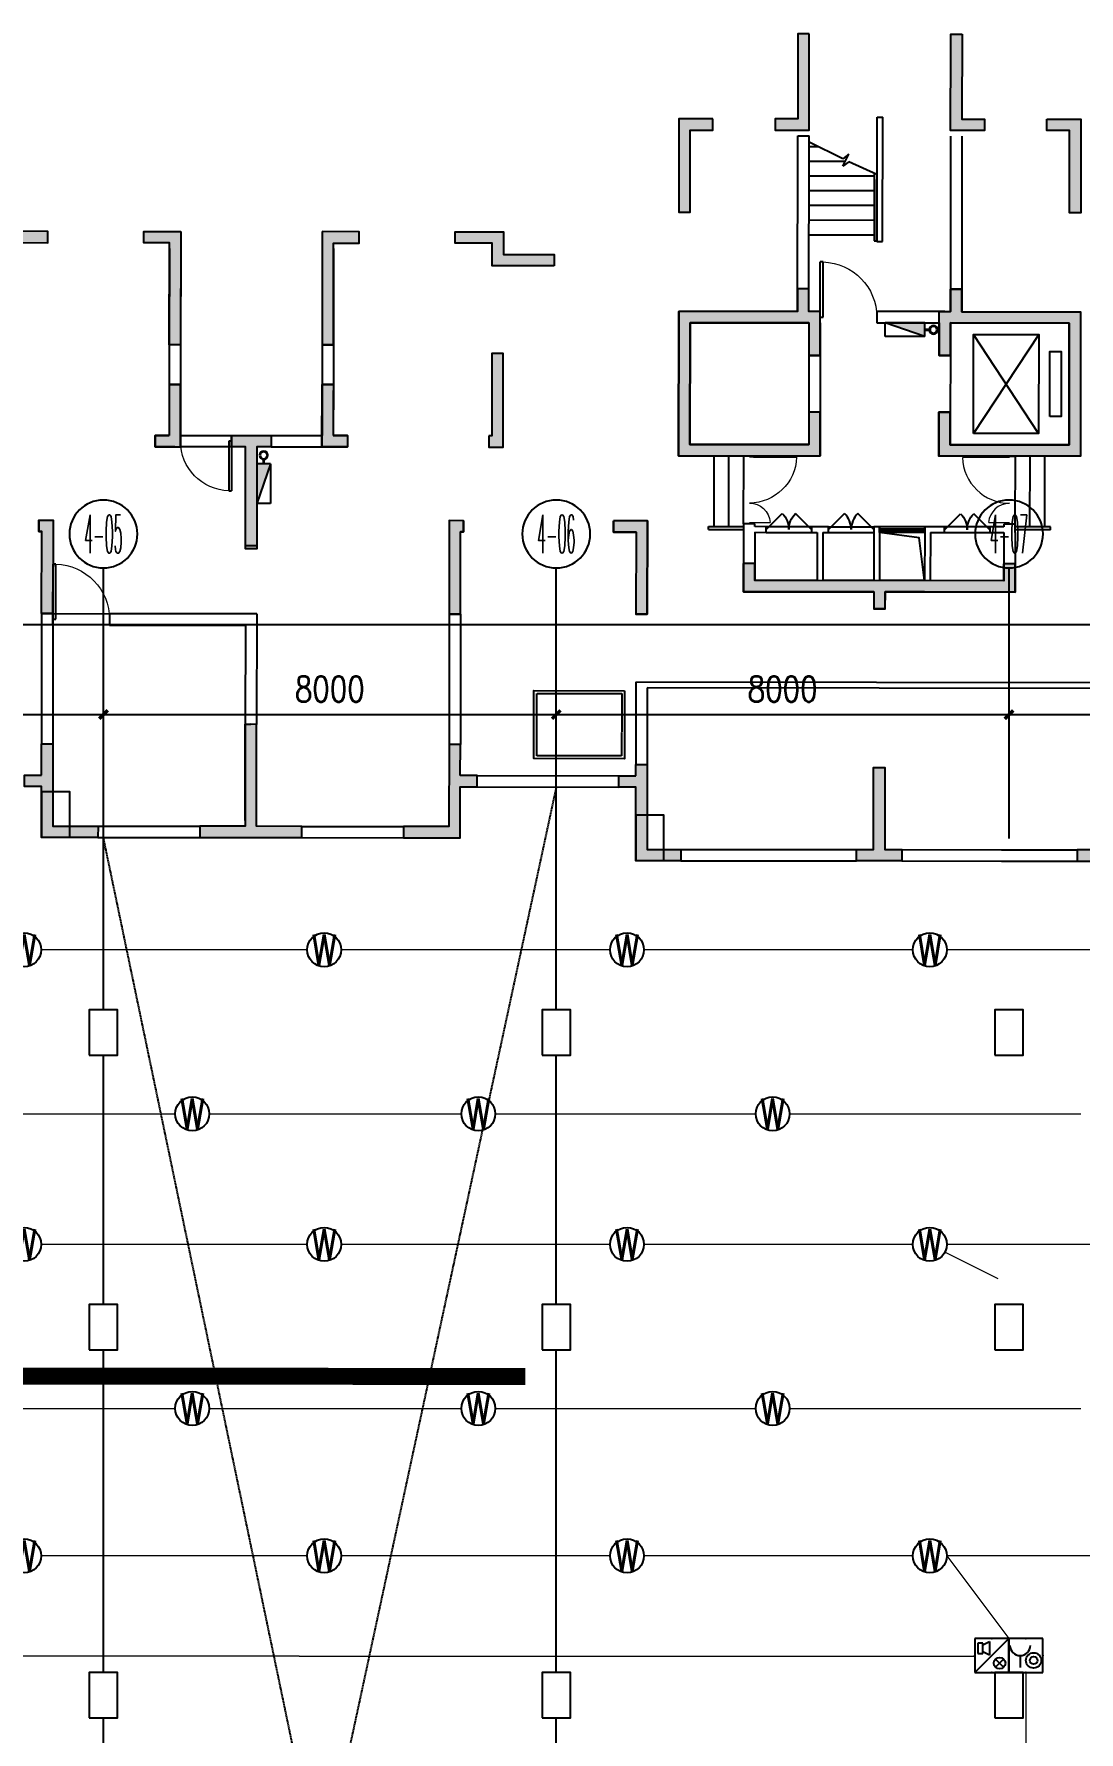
# Model space of a CAD drawing. Extents: x -781653 to 929899, y -292639 to -18670.
# Drawn here: x 445226 to 463691, y -144954 to -114973 of the extents above; entities that cross this region are included whole.
import ezdxf
from ezdxf.enums import TextEntityAlignment as Align

# ---------------------------------------------------------------- set-up
doc = ezdxf.new("R2010")
doc.units = 0
doc.header["$LTSCALE"] = 10
doc.header["$MEASUREMENT"] = 0
for name, pattern in [('ACAD_ISO11W100', [33.5, 12, -3, 12, -3, 0.5, -3]), ('BORDER', [1.75, 0.5, -0.25, 0.5, -0.25, 0, -0.25]), ('CENTER', [2, 1.25, -0.25, 0.25, -0.25]), ('DASH', [0.35, 0.25, -0.1]), ('DASHED', [0.75, 0.5, -0.25])]:
    doc.linetypes.add(name, pattern=pattern)
doc.layers.get('0').update_dxf_attribs({"linetype": 'CONTINUOUS'})
doc.layers.get('Defpoints').update_dxf_attribs({"linetype": 'CONTINUOUS'})
for name, color, linetype in [('A-STAIRS', 9, 'CONTINUOUS'), ('AXIS', 3, 'CONTINUOUS'), ('AXIS_TEXT', 7, 'CONTINUOUS'), ('COLUMN', 1, 'CONTINUOUS'), ('DOTE', 8, 'CENTER'), ('JPS-X', 1, 'BORDER'), ('JPS-XHS', 7, 'CONTINUOUS'), ('LVTRY', 6, 'CONTINUOUS'), ('PUB_DIM', 3, 'CONTINUOUS'), ('RD-equip', 3, 'CONTINUOUS'), ('solid', 252, 'CONTINUOUS'), ('STAIR', 9, 'CONTINUOUS'), ('wall', 8, 'CONTINUOUS'), ('wall-jg', 7, 'CONTINUOUS'), ('WINDOW', 4, 'CONTINUOUS'), ('结构墙', 7, 'CONTINUOUS')]:
    doc.layers.add(name, color=color, linetype=linetype)
doc.layers.add('RD-line', color=2, linetype='CONTINUOUS', lineweight=0)
doc.layers.get('DOTE').off()
doc.styles.add('_TCH_AXIS', font='COMPLEX', dxfattribs={"bigfont": 'GBCBIG'})
doc.styles.add('COMPLEX', font='COMPLEX')
doc.styles.add('DIM_FONT', font='SIMPLEX', dxfattribs={"width": 0.8, "bigfont": 'HZTXT'})
doc.styles.add('FS1', font='txt4', dxfattribs={"width": 0.8, "bigfont": 'fstxt'})
doc.styles.get("Standard").update_dxf_attribs({"font": 'GBENOR', "bigfont": 'GBCBIG'})
doc.dimstyles.new('DIMN300', dxfattribs={"dimscale": 3, "dimtxt": 300, "dimasz": 100, "dimexe": 250, "dimexo": 300, "dimgap": 150, "dimtad": 1, "dimdec": 0, "dimzin": 0, "dimdsep": 46, "dimtxsty": 'DIM_FONT', "dimblk": 'ARCHTICK', "dimcen": 0.09, "dimclrt": 7, "dimazin": 2, "dimtfac": 1, "dimtdec": 0, "dimtix": 1, "dimtmove": 2, "dimatfit": 3, "dimfxl": 0, "dimtolj": 1, "dimtzin": 0, "dimarcsym": 0})

# ---------------------------------------------------------------- blocks, each defined once
blk = doc.blocks.new('FF')
at = {"linetype": 'Continuous'}
for radius in [75, 60]:
    blk.add_circle((0, 0), radius, dxfattribs=at)
blk = doc.blocks.new('DXHS')
at = {"layer": 'JPS-XHS'}
blk.add_hatch(color=256, dxfattribs=at).paths.add_polyline_path([(-350, 240), (-350, 0), (350, 0)])
at = {"layer": 'JPS-XHS', "linetype": 'Continuous'}
for p, q in [((-350, 240), (-350, 0)), ((-350, 240), (350, 240)), ((-350, 0), (350, 0)), ((350, 240), (350, 0))]:
    blk.add_line(p, q, dxfattribs=at)
at = {"layer": 'JPS-XHS'}
blk.add_line((-350, 240), (350, 0), dxfattribs=at)
blk = doc.blocks.new('$DorLib2D$00000001')
for p, q in [((0.45, 0.975), (0.5, 0.975)), ((0.45, 0), (0.45, 0.975)), ((0.5, 0), (0.5, 0.975)), ((0.5, 0), (0.45, 0))]:
    blk.add_line(p, q)
at = {"lineweight": 13}
blk.add_arc((0.475, 0), 0.975, 91.4693, 180, dxfattribs=at)
blk = doc.blocks.new('$DorLib2D$00000116')
at = {"color": 0}
for p, q in [((-0.5, 0), (-0.146, 0.354)), ((0.5, 0), (0.146, 0.354))]:
    blk.add_line(p, q, dxfattribs=at)
for centre, start, end in [((-0.5, 0), 0, 45), ((0.5, 0), 135, 180)]:
    blk.add_arc(centre, 0.5, start, end, dxfattribs=at)
blk = doc.blocks.new('$WINLIB2D$00000001')
for p, q in [((-0.5, 0.5), (0.5, 0.5)), ((-0.5, 0.5), (-0.5, -0.5)), ((0.5, -0.5), (0.5, 0.5)), ((0.5, 0.167), (-0.5, 0.167)), ((0.5, -0.167), (-0.5, -0.167)), ((-0.5, -0.5), (0.5, -0.5))]:
    blk.add_line(p, q)
blk = doc.blocks.new('$DorLib2D$00000025')
at = {"const_width": 0.02}
for points in [[(0.481, -0.001), (0.481, 0.691)], [(-0.481, 0.001), (-0.481, 0.308)]]:
    blk.add_lwpolyline(points, dxfattribs=at)
at = {"lineweight": 13}
for centre, radius, start, end in [((0.505, -0.002), 0.699, 91.9397, 179.7238), ((-0.501, 0.003), 0.307, 359.7899, 85.7508)]:
    blk.add_arc(centre, radius, start, end, dxfattribs=at)
blk = doc.blocks.new('A$C6717307E')
at = {"layer": 'solid'}
for points in [[(32350, 8275), (32150, 8275), (32150, 7700), (30050, 7700), (30050, 9850), (32150, 9850), (32150, 9275), (32350, 9275), (32350, 10050), (32150, 10050), (32150, 10450), (31950, 10450), (31950, 10050), (29850, 10050), (29850, 7500), (32350, 7500)], [(36950, 10050), (34850, 10050), (34850, 10450), (34650, 10450), (34650, 10050), (34450, 10050), (34450, 9275), (34650, 9275), (34650, 9850), (36750, 9850), (36750, 7700), (34650, 7700), (34650, 8275), (34450, 8275), (34450, 7500), (36950, 7500)], [(26750, 9300), (26550, 9300), (26550, 7850), (26500, 7850), (26500, 7650), (26750, 7650)], [(20850, 7850), (20850, 8650), (21050, 8650), (21050, 7650), (20600, 7650), (20600, 7850)], [(23750, 7850), (24000, 7850), (24000, 7650), (23550, 7650), (23550, 8650), (23750, 8650)], [(21950, 7850), (22650, 7850), (22650, 7650), (22400, 7650), (22400, 5900), (22200, 5900), (22200, 7650), (21950, 7650)], [(18800, 6350), (18550, 6350), (18550, 6150), (18600, 6150), (18600, 4700), (18800, 4700)], [(25800, 4700), (26000, 4700), (26000, 6150), (26050, 6150), (26050, 6350), (25800, 6350)], [(29300, 6350), (28700, 6350), (28700, 6150), (29100, 6150), (29100, 4700), (29300, 4700)], [(31200, 5300), (31200, 5600), (31000, 5600), (31000, 5100), (33300, 5100), (33300, 4800), (33500, 4800), (33500, 5100), (35800, 5100), (35800, 5600), (35600, 5600), (35600, 5300)]]:
    blk.add_hatch(color=8, dxfattribs=at).paths.add_polyline_path(points)
at = {"layer": 'JPS-X', "color": 8, "const_width": 50}
for points in [[(34275, 9730), (34200, 9730)], [(22520, 7425), (22520, 7350)]]:
    blk.add_lwpolyline(points, dxfattribs=at)
at = {"layer": 'LVTRY', "color": 8}
blk.add_lwpolyline([(34200, 5300), (34102, 6056), (33400, 6150)], dxfattribs=at)
at = {"layer": 'STAIR', "color": 8}
for p, q in [((32744, 12749), (32150, 13040)), ((32314, 12960), (32150, 12960)), ((32787, 12700), (32150, 12700)), ((32851, 12830), (32744, 12749)), ((32745, 12614), (32851, 12830)), ((32852, 12696), (32745, 12614)), ((33350, 12470), (32852, 12696)), ((33300, 12440), (32150, 12440)), ((33300, 12492), (33300, 11300)), ((33350, 12470), (33350, 11300)), ((33300, 12180), (32150, 12180)), ((33300, 11920), (32150, 11920)), ((33300, 11660), (32150, 11660)), ((33300, 11400), (32150, 11400)), ((33300, 11300), (33350, 11300)), ((36210, 9650), (35060, 7900)), ((36210, 7900), (35060, 9650)), ((34650, 9275), (34650, 8275)), ((21050, 7850), (21950, 7850)), ((21950, 7650), (21050, 7650)), ((30480, 6250), (30480, 7500)), ((30740, 6250), (30740, 7500)), ((31000, 6300), (31000, 7500)), ((35800, 6300), (35800, 7500)), ((36060, 6250), (36060, 7500)), ((36320, 6250), (36320, 7500)), ((30380, 6250), (31000, 6250)), ((30380, 6200), (30380, 6250)), ((30380, 6200), (31000, 6200)), ((32200, 6250), (31400, 6250)), ((31400, 6150), (32200, 6150)), ((32500, 6250), (33300, 6250)), ((32500, 6150), (33300, 6150)), ((35350, 6250), (34550, 6250)), ((34550, 6150), (35350, 6150)), ((36420, 6250), (35800, 6250)), ((36420, 6200), (35800, 6200)), ((36420, 6200), (36420, 6250)), ((18800, 4700), (19800, 4700)), ((19800, 4500), (18800, 4500))]:
    blk.add_line(p, q, dxfattribs=at)
for points in [[(35060, 7900), (35060, 9650), (36210, 9650), (36210, 7900)], [(36410, 8200), (36410, 9350), (36610, 9350), (36610, 8200)], [(28900, 3350), (28900, 2150), (27300, 2150), (27300, 3350)]]:
    blk.add_lwpolyline(points, close=True, dxfattribs=at)
at = {"layer": 'STAIR', "color": 8, "linetype": 'DASH'}
blk.add_lwpolyline([(28850, 3300), (28850, 2200), (27350, 2200), (27350, 3300)], close=True, dxfattribs=at)
at = {"layer": 'wall', "color": 8}
for p, q in [((33350, 11290), (33350, 13480)), ((33350, 13480), (33450, 13480)), ((33450, 11290), (33450, 13480)), ((31950, 10050), (31950, 13150)), ((31950, 13150), (32150, 13150)), ((32150, 10050), (32150, 13150)), ((34650, 13150), (34650, 10050)), ((34850, 13150), (34850, 10050)), ((33350, 11290), (33450, 11290)), ((29850, 10050), (29850, 7500)), ((31950, 10050), (29850, 10050)), ((32250, 10050), (32150, 10050)), ((32350, 10050), (32250, 10050)), ((32350, 9850), (32350, 10050)), ((34550, 10050), (33350, 10050)), ((33350, 10050), (33350, 9850)), ((34550, 10050), (34650, 10050)), ((34850, 10050), (36950, 10050)), ((30050, 9850), (30050, 7700)), ((32050, 9850), (30050, 9850)), ((32150, 9850), (32050, 9850)), ((32150, 9850), (32150, 7700)), ((32350, 9850), (32350, 7500)), ((33350, 9850), (34450, 9850)), ((34450, 9850), (34450, 9275)), ((34650, 9850), (34750, 9850)), ((34650, 9275), (34650, 9850)), ((34750, 9850), (36750, 9850)), ((36750, 9850), (36750, 7700)), ((20850, 9450), (20850, 7850)), ((21050, 9450), (20850, 9450)), ((21050, 9450), (21050, 7850)), ((23550, 9450), (23550, 7850)), ((23750, 9450), (23550, 9450)), ((23750, 9450), (23750, 7850)), ((34450, 9275), (34650, 9275)), ((34650, 8275), (34450, 8275)), ((34450, 8275), (34450, 7500)), ((34650, 7700), (34650, 8275)), ((20850, 7850), (20600, 7850)), ((20600, 7650), (20600, 7850)), ((21050, 7650), (21050, 7850)), ((21050, 7850), (21050, 7850)), ((21950, 7850), (21950, 7650)), ((22650, 7850), (23550, 7850)), ((22650, 7850), (22650, 7650)), ((23750, 7850), (24000, 7850)), ((24000, 7850), (24000, 7650)), ((20950, 7650), (20600, 7650)), ((20950, 7650), (21050, 7650)), ((22650, 7650), (23650, 7650)), ((23650, 7650), (24000, 7650)), ((29850, 7500), (31000, 7500)), ((30050, 7700), (31100, 7700)), ((31000, 7500), (31200, 7500)), ((31100, 7700), (32150, 7700)), ((31200, 7500), (32350, 7500)), ((35600, 7500), (34450, 7500)), ((35700, 7700), (34650, 7700)), ((35600, 7500), (35800, 7500)), ((36750, 7700), (35700, 7700)), ((36950, 7500), (35800, 7500)), ((31200, 6300), (31000, 6300)), ((31000, 6300), (31000, 6150)), ((31200, 6250), (31200, 6300)), ((35800, 6300), (35600, 6300)), ((35600, 6300), (35600, 6250)), ((35800, 6150), (35800, 6300)), ((31000, 6150), (31000, 5100)), ((31400, 6250), (31200, 6250)), ((31200, 6150), (31400, 6150)), ((31200, 6150), (31200, 5300)), ((31400, 6150), (31400, 6250)), ((32300, 6250), (32200, 6250)), ((32200, 6250), (32200, 6150)), ((32200, 6150), (32300, 6150)), ((32500, 6250), (32300, 6250)), ((32300, 6150), (32300, 5300)), ((32400, 6150), (32400, 5300)), ((32400, 6150), (32500, 6150)), ((32500, 6150), (32500, 6250)), ((33400, 6250), (33300, 6250)), ((33300, 6250), (33300, 6150)), ((33300, 6150), (33300, 5300)), ((33400, 6150), (33400, 6250)), ((33400, 6150), (33400, 5300)), ((34550, 6250), (34200, 6250)), ((34200, 6250), (34200, 6150)), ((34200, 6150), (34200, 5300)), ((34300, 6150), (34550, 6150)), ((34300, 6150), (34300, 5300)), ((34550, 6150), (34550, 6250)), ((35600, 6250), (35350, 6250)), ((35350, 6250), (35350, 6150)), ((35350, 6150), (35600, 6150)), ((35600, 6150), (35600, 5300)), ((35800, 6150), (35800, 5100)), ((32300, 5100), (31000, 5100)), ((32300, 5300), (31200, 5300)), ((33300, 5100), (32300, 5100)), ((33300, 5300), (32400, 5300)), ((33300, 5100), (33300, 4800)), ((33300, 5100), (33300, 5100)), ((34200, 5300), (33400, 5300)), ((33400, 5300), (33400, 5300)), ((34200, 5100), (33500, 5100)), ((33500, 5100), (33500, 4800)), ((35800, 5100), (34200, 5100)), ((35600, 5300), (34300, 5300)), ((33500, 4800), (33300, 4800)), ((18600, 4700), (18600, 2400)), ((18800, 4700), (18600, 4700)), ((18800, 4700), (18800, 2400)), ((18800, 4500), (18800, 4700)), ((22400, 4700), (19800, 4700)), ((19800, 4700), (19800, 4500)), ((19800, 4500), (22200, 4500)), ((22200, 4500), (22200, 2750)), ((22400, 4700), (22400, 2750)), ((25800, 4700), (25800, 2400)), ((26000, 4700), (25800, 4700)), ((26000, 4700), (26000, 2400)), ((37700, 3500), (29100, 3500)), ((29100, 3500), (29100, 2050)), ((37500, 3400), (29300, 3400)), ((29300, 3400), (29300, 2050)), ((22400, 2750), (22200, 2750))]:
    blk.add_line(p, q, dxfattribs=at)
at = {"layer": 'wall-jg', "color": 8}
for p, q in [((20850, 11150), (20850, 9450)), ((21050, 11150), (21050, 9450)), ((23550, 11150), (23550, 9450)), ((23750, 11150), (23750, 9450)), ((31950, 10450), (31950, 10050)), ((32150, 10450), (31950, 10450)), ((32150, 10050), (32150, 10450)), ((34650, 10450), (34650, 10050)), ((34850, 10450), (34650, 10450)), ((34850, 10050), (34850, 10450)), ((31950, 10050), (29850, 10050)), ((29850, 7500), (29850, 10050)), ((32350, 10050), (32150, 10050)), ((32350, 9275), (32350, 10050)), ((34450, 10050), (34650, 10050)), ((34450, 9275), (34450, 10050)), ((34850, 10050), (36950, 10050)), ((30050, 7700), (30050, 9850)), ((30050, 9850), (32150, 9850)), ((32150, 9850), (32150, 9275)), ((36750, 9850), (34650, 9850)), ((34650, 9850), (34650, 9275)), ((36750, 7700), (36750, 9850)), ((21050, 9450), (20850, 9450)), ((23550, 9450), (23750, 9450)), ((26550, 9300), (26550, 7850)), ((26750, 9300), (26550, 9300)), ((26750, 7650), (26750, 9300)), ((32350, 9275), (32150, 9275)), ((34450, 9275), (34650, 9275)), ((20850, 8750), (20850, 7850)), ((20850, 8750), (21050, 8750)), ((21050, 8750), (21050, 7650)), ((23750, 8750), (23550, 8750)), ((23550, 8750), (23550, 7650)), ((23750, 8750), (23750, 7850)), ((32350, 8275), (32150, 8275)), ((32150, 8275), (32150, 7700)), ((32350, 7500), (32350, 8275)), ((34450, 8275), (34650, 8275)), ((34450, 7500), (34450, 8275)), ((34650, 8275), (34650, 7700)), ((20600, 7850), (20850, 7850)), ((20600, 7850), (20600, 7650)), ((24000, 7850), (23750, 7850)), ((24000, 7850), (24000, 7650)), ((26550, 7850), (26500, 7850)), ((26500, 7850), (26500, 7650)), ((20600, 7650), (21050, 7650)), ((24000, 7650), (23550, 7650)), ((26500, 7650), (26750, 7650)), ((29850, 7500), (32350, 7500)), ((30050, 7700), (32150, 7700)), ((36950, 7500), (34450, 7500)), ((36750, 7700), (34650, 7700)), ((18550, 6350), (18800, 6350)), ((18550, 6350), (18550, 6150)), ((18800, 6350), (18800, 4700)), ((25800, 6350), (25800, 4700)), ((26050, 6350), (25800, 6350)), ((26050, 6350), (26050, 6150)), ((28700, 6150), (28700, 6350)), ((29300, 6350), (28700, 6350)), ((29300, 6350), (29300, 4700)), ((18550, 6150), (18600, 6150)), ((18600, 4700), (18600, 6150)), ((26050, 6150), (26000, 6150)), ((26000, 4700), (26000, 6150)), ((29100, 6150), (28700, 6150)), ((29100, 6150), (29100, 4700)), ((31200, 5600), (31000, 5600)), ((31000, 5100), (31000, 5600)), ((31200, 5300), (31200, 5600)), ((35600, 5300), (35600, 5600)), ((35800, 5600), (35600, 5600)), ((35800, 5100), (35800, 5600)), ((33300, 5100), (31000, 5100)), ((35600, 5300), (31200, 5300)), ((33300, 5100), (33300, 4800)), ((33500, 5100), (33500, 4800)), ((33500, 5100), (35800, 5100)), ((33500, 4800), (33300, 4800)), ((18600, 4700), (18800, 4700)), ((26000, 4700), (25800, 4700)), ((29300, 4700), (29100, 4700)), ((22200, 2750), (22300, 2750)), ((22200, 1050), (22200, 2750)), ((22400, 2750), (22300, 2750)), ((22400, 1050), (22400, 2750))]:
    blk.add_line(p, q, dxfattribs=at)
blk.add_lwpolyline([(21950, 7850), (22650, 7850), (22650, 7650), (22400, 7650), (22400, 5900), (22200, 5900), (22200, 7650), (21950, 7650), (21950, 7850)], dxfattribs=at)
at = {"layer": 'WINDOW', "color": 8, "linetype": 'DASH'}
for p, q in [((34650, 9275), (34450, 9275)), ((34450, 8275), (34650, 8275))]:
    blk.add_line(p, q, dxfattribs=at)
at = {"layer": 'JPS-X', "color": 8, "xscale": -1}
blk.add_blockref('FF', (34350, 9730), dxfattribs=at)
at = {"layer": 'JPS-X', "color": 8, "xscale": -1, "rotation": 90}
blk.add_blockref('FF', (22520, 7500), dxfattribs=at)
at = {"layer": 'JPS-XHS', "color": 8}
for p, rotation in [((33850, 9850), 179.9999999999999), ((22400, 7000), 270)]:
    blk.add_blockref('DXHS', p, dxfattribs=dict(at, rotation=rotation))
at = {"layer": 'WINDOW', "color": 8}
for name, p, xscale, yscale, zscale in [('$DorLib2D$00000001', (32850, 9950), -1000.000000000001, 1000.000000000001, -1000), ('$DorLib2D$00000116', (31800, 6200), -799.9999999999999, 799.9999999999999, 800), ('$DorLib2D$00000116', (32900, 6200), 799.9999999999999, 799.9999999999999, -800), ('$DorLib2D$00000001', (19300, 4600), -1000.000000000001, 1000.000000000001, -1000)]:
    blk.add_blockref(name, p, dxfattribs=dict(at, xscale=xscale, yscale=yscale, zscale=zscale))
for name, p, xscale, yscale, zscale, rotation in [('$DorLib2D$00000001', (21500, 7750), -899.9999999999797, 900, -900, 179.9885408439812), ('$DorLib2D$00000025', (31100, 6900), -1199.999999999999, 1199.999999999999, -1200, 270), ('$DorLib2D$00000025', (35700, 6900), 1199.999999999999, 1199.999999999999, -1200, 90), ('$DorLib2D$00000116', (34950, 6200), -799.9999999999999, 799.9999999999999, 800, 2.086443871040067e-12), ('$WINLIB2D$00000001', (33800, 6200), 799.9999999999999, 99.99999999999999, 800, 179.9999999999999)]:
    blk.add_blockref(name, p, dxfattribs=dict(at, xscale=xscale, yscale=yscale, zscale=zscale, rotation=rotation))
blk = doc.blocks.new('A$C63A85C0E')
at = {"layer": 'solid'}
for points in [[(31950, 13100), (31950, 14600), (32150, 14600), (32150, 14400), (32150, 12900), (31550, 12900), (31550, 13100)], [(35250, 13100), (35250, 12900), (34650, 12900), (34650, 14400), (34650, 14600), (34850, 14600), (34850, 13100)], [(30050, 12900), (30050, 11450), (29850, 11450), (29850, 13100), (30450, 13100), (30450, 12900)], [(36950, 13100), (36950, 11450), (36750, 11450), (36750, 12900), (36350, 12900), (36350, 13100)], [(18050, 10900), (18700, 10900), (18700, 11100), (17850, 11100), (17850, 10700), (16950, 10700), (16950, 10500), (18050, 10500)], [(21050, 11100), (21050, 9100), (20850, 9100), (20850, 10900), (20400, 10900), (20400, 11100)], [(23550, 11100), (23550, 9100), (23750, 9100), (23750, 10900), (24200, 10900), (24200, 11100)], [(26550, 10900), (25900, 10900), (25900, 11100), (26750, 11100), (26750, 10700), (27650, 10700), (27650, 10500), (26550, 10500)], [(32150, 8925), (32350, 8925), (32350, 9700), (32150, 9700), (32150, 10100), (31950, 10100), (31950, 9700), (29850, 9700), (29850, 7150), (32350, 7150), (32350, 7925), (32150, 7925), (32150, 7350), (30050, 7350), (30050, 9500), (32150, 9500)], [(34650, 8925), (34450, 8925), (34450, 9700), (34650, 9700), (34650, 10100), (34850, 10100), (34850, 9700), (36950, 9700), (36950, 7150), (34450, 7150), (34450, 7925), (34650, 7925), (34650, 7350), (36750, 7350), (36750, 9500), (34650, 9500)], [(26750, 7300), (26500, 7300), (26500, 7500), (26550, 7500), (26550, 8950), (26750, 8950)], [(20850, 7500), (20600, 7500), (20600, 7300), (21050, 7300), (21050, 8400), (20850, 8400)], [(23750, 7500), (24000, 7500), (24000, 7300), (23550, 7300), (23550, 8400), (23750, 8400)], [(18800, 6000), (18550, 6000), (18550, 5800), (18600, 5800), (18600, 4350), (18800, 4350)], [(25800, 6000), (26050, 6000), (26050, 5800), (26000, 5800), (26000, 4350), (25800, 4350)], [(29300, 4350), (29100, 4350), (29100, 5800), (28700, 5800), (28700, 6000), (29300, 6000)], [(35600, 4950), (35600, 5250), (35800, 5250), (35800, 4750), (33500, 4750), (33500, 4450), (33300, 4450), (33300, 4750), (31000, 4750), (31000, 5250), (31200, 5250), (31200, 4950)], [(22400, 600), (23200, 600), (23200, 400), (21400, 400), (21400, 600), (22200, 600), (22200, 2400), (22400, 2400)], [(18600, 1300), (18600, 400), (19600, 400), (19600, 600), (18800, 600), (18800, 2050), (18600, 2050), (18600, 1500), (18300, 1500), (18300, 1300)], [(26000, 1300), (26000, 400), (25000, 400), (25000, 600), (25800, 600), (25800, 2050), (26000, 2050), (26000, 1500), (26300, 1500), (26300, 1300)], [(29300, 200), (29900, 200), (29900, 0), (29100, 0), (29100, 1300), (28800, 1300), (28800, 1500), (29100, 1500), (29100, 1700), (29300, 1700)], [(33000, 0), (33000, 200), (33300, 200), (33300, 1650), (33500, 1650), (33500, 200), (33800, 200), (33800, 0)], [(37500, 1700), (37700, 1700), (37700, 1500), (38000, 1500), (38000, 1300), (37700, 1300), (37700, 0), (36900, 0), (36900, 200), (37500, 200)]]:
    blk.add_hatch(color=256, dxfattribs=at).paths.add_polyline_path(points)
h = blk.add_hatch(color=256, dxfattribs=at)
h.paths.add_polyline_path([(22300, 7500), (21950, 7500), (21950, 7400), (22300, 7400)])
h.paths.add_polyline_path([(22650, 7500), (22300, 7500), (22300, 7400), (22650, 7400)])
h.paths.add_polyline_path([(22650, 7400), (22300, 7400), (22300, 5900), (22400, 5900), (22400, 7300), (22650, 7300)])
h.paths.add_polyline_path([(22300, 7400), (21950, 7400), (21950, 7300), (22200, 7300), (22200, 5900), (22300, 5900)])
h.paths.add_polyline_path([(22400, 5900), (22300, 5900), (22300, 5500), (22400, 5500)])
h.paths.add_polyline_path([(22300, 5900), (22200, 5900), (22200, 5500), (22300, 5500)])
at = {"layer": 'wall-jg'}
for points in [[(32150, 14600), (31950, 14600), (31950, 13100), (31550, 13100), (31550, 12900), (32150, 12900), (32150, 14400), (32150, 14400)], [(34850, 14600), (34850, 13100), (35250, 13100), (35250, 12900), (34650, 12900), (34650, 14400), (34650, 14400), (34650, 14600)], [(16950, 10500), (18050, 10500), (18050, 10900), (18700, 10900), (18700, 11100), (17850, 11100), (17850, 10700), (16950, 10700)], [(21050, 11100), (21050, 9100), (20850, 9100), (20850, 10900), (20400, 10900), (20400, 11100)], [(23550, 11100), (23550, 9100), (23750, 9100), (23750, 10900), (24200, 10900), (24200, 11100)], [(27650, 10500), (26550, 10500), (26550, 10900), (25900, 10900), (25900, 11100), (26750, 11100), (26750, 10700), (27650, 10700)], [(20850, 7500), (20600, 7500), (20600, 7300), (21050, 7300), (21050, 8400), (20850, 8400)], [(23750, 7500), (24000, 7500), (24000, 7300), (23550, 7300), (23550, 8400), (23750, 8400)], [(28700, 6000), (28700, 5800), (29100, 5800), (29100, 4350), (29300, 4350), (29300, 6000)], [(21400, 600), (21400, 400), (23200, 400), (23200, 600), (22400, 600), (22400, 2400), (22200, 2400), (22200, 600)]]:
    blk.add_lwpolyline(points, close=True, dxfattribs=at)
for points in [[(30450, 13100), (29850, 13100), (29850, 11450), (30050, 11450), (30050, 12900), (30450, 12900), (30450, 13100)], [(36350, 13100), (36950, 13100), (36950, 11450), (36750, 11450), (36750, 12900), (36350, 12900), (36350, 13100)], [(32150, 8925), (32350, 8925), (32350, 9700), (32150, 9700), (32150, 10100), (31950, 10100), (31950, 9700), (29850, 9700), (29850, 7150), (32350, 7150), (32350, 7925), (32150, 7925), (32150, 7350), (30050, 7350), (30050, 9500), (32150, 9500), (32150, 8925)], [(34650, 8925), (34450, 8925), (34450, 9700), (34650, 9700), (34650, 10100), (34850, 10100), (34850, 9700), (36950, 9700), (36950, 7150), (34450, 7150), (34450, 7925), (34650, 7925), (34650, 7350), (36750, 7350), (36750, 9500), (34650, 9500), (34650, 8925)], [(26500, 7500), (26500, 7300), (26750, 7300), (26750, 8950), (26550, 8950), (26550, 7500), (26500, 7500)], [(21950, 7500), (22650, 7500), (22650, 7300), (22400, 7300), (22400, 5500), (22200, 5500), (22200, 7300), (21950, 7300), (21950, 7500)], [(18800, 4350), (18600, 4350), (18600, 5800), (18550, 5800), (18550, 6000), (18800, 6000), (18800, 4350)], [(25800, 4350), (26000, 4350), (26000, 5800), (26050, 5800), (26050, 6000), (25800, 6000), (25800, 4350)], [(31200, 5250), (31000, 5250), (31000, 4750), (33300, 4750), (33300, 4450), (33500, 4450), (33500, 4750), (35800, 4750), (35800, 5250), (35600, 5250), (35600, 4950), (31200, 4950), (31200, 5250)], [(18600, 1500), (18600, 2050), (18800, 2050), (18800, 600), (19600, 600), (19600, 400), (18600, 400), (18600, 1300), (18300, 1300), (18300, 1500), (18600, 1500)], [(26000, 1500), (26000, 2050), (25800, 2050), (25800, 600), (25000, 600), (25000, 400), (26000, 400), (26000, 1300), (26300, 1300), (26300, 1500), (26000, 1500)], [(29100, 1500), (29100, 1700), (29300, 1700), (29300, 200), (29900, 200), (29900, 0), (29100, 0), (29100, 1300), (28800, 1300), (28800, 1500), (29100, 1500)], [(33000, 200), (33300, 200), (33300, 1650), (33500, 1650), (33500, 200), (33800, 200), (33800, 0), (33000, 0), (33000, 200)], [(37700, 1500), (37700, 1700), (37500, 1700), (37500, 200), (36900, 200), (36900, 0), (37700, 0), (37700, 1300), (38000, 1300), (38000, 1500), (37700, 1500)]]:
    blk.add_lwpolyline(points, dxfattribs=at)
blk = doc.blocks.new('A$C0FE76EBE')
at = {"layer": 'COLUMN'}
for points in [[(18167, 56995), (18667, 56995), (18667, 57795), (18167, 57795)], [(28667, 56584), (29167, 56584), (29167, 57384), (28667, 57384)], [(19013, 53147), (19513, 53147), (19513, 53947), (19013, 53947)], [(27013, 53147), (27513, 53147), (27513, 53947), (27013, 53947)], [(35013, 53147), (35513, 53147), (35513, 53947), (35013, 53947)], [(19013, 47947), (19513, 47947), (19513, 48747), (19013, 48747)], [(27013, 47947), (27513, 47947), (27513, 48747), (27013, 48747)], [(35013, 47947), (35513, 47947), (35513, 48747), (35013, 48747)], [(19013, 41447), (19513, 41447), (19513, 42247), (19013, 42247)], [(27013, 41447), (27513, 41447), (27513, 42247), (27013, 42247)], [(35013, 41447), (35513, 41447), (35513, 42247), (35013, 42247)]]:
    blk.add_lwpolyline(points, close=True, dxfattribs=at)
blk = doc.blocks.new('_ArchTick')
at = {"color": 0, "linetype": 'ByBlock', "const_width": 0.4}
blk.add_lwpolyline([(-0.5, -0.5), (0.5, 0.5)], dxfattribs=at)
blk = doc.blocks.new('*D88')
at = {"layer": 'Defpoints', "color": 0}
for p in [(295364, 114956), (287364, 112319), (295364, 112319)]:
    blk.add_point(p, dxfattribs=at)
at = {"layer": 'PUB_DIM', "color": 0, "lineweight": -2}
for p, q in [((287364, 112769), (287364, 115331)), ((295364, 112769), (295364, 115331)), ((287364, 114956), (295364, 114956))]:
    blk.add_line(p, q, dxfattribs=at)
at = {"layer": 'PUB_DIM', "color": 0, "lineweight": -2, "xscale": 150, "yscale": 150, "zscale": 150, "rotation": 180}
blk.add_blockref('_ArchTick', (287364, 114956), dxfattribs=at)
at = {"layer": 'PUB_DIM', "color": 0, "lineweight": -2, "xscale": 150, "yscale": 150, "zscale": 150}
blk.add_blockref('_ArchTick', (295364, 114956), dxfattribs=at)
at = {"layer": 'PUB_DIM', "color": 7, "insert": (291364, 115406), "char_height": 450, "attachment_point": 5, "style": 'DIM_FONT'}
blk.add_mtext('\\A1;8000', dxfattribs=at)
blk = doc.blocks.new('*D89')
at = {"layer": 'Defpoints', "color": 0}
for p in [(287364, 114956), (279364, 112319), (287364, 112319)]:
    blk.add_point(p, dxfattribs=at)
at = {"layer": 'PUB_DIM', "color": 0, "lineweight": -2}
for p, q in [((279364, 112769), (279364, 115331)), ((287364, 112769), (287364, 115331)), ((279364, 114956), (287364, 114956))]:
    blk.add_line(p, q, dxfattribs=at)
at = {"layer": 'PUB_DIM', "color": 0, "lineweight": -2, "xscale": 150, "yscale": 150, "zscale": 150, "rotation": 180}
blk.add_blockref('_ArchTick', (279364, 114956), dxfattribs=at)
at = {"layer": 'PUB_DIM', "color": 0, "lineweight": -2, "xscale": 150, "yscale": 150, "zscale": 150}
blk.add_blockref('_ArchTick', (287364, 114956), dxfattribs=at)
at = {"layer": 'PUB_DIM', "color": 7, "insert": (283364, 115406), "char_height": 450, "attachment_point": 5, "style": 'DIM_FONT'}
blk.add_mtext('\\A1;8000', dxfattribs=at)
blk = doc.blocks.new('*D90')
at = {"layer": 'Defpoints', "color": 0}
for p in [(279364, 114956), (271364, 112319), (279364, 112319)]:
    blk.add_point(p, dxfattribs=at)
at = {"layer": 'PUB_DIM', "color": 0, "lineweight": -2}
for p, q in [((271364, 112769), (271364, 115331)), ((279364, 112769), (279364, 115331)), ((271364, 114956), (279364, 114956))]:
    blk.add_line(p, q, dxfattribs=at)
at = {"layer": 'PUB_DIM', "color": 0, "lineweight": -2, "xscale": 150, "yscale": 150, "zscale": 150, "rotation": 180}
blk.add_blockref('_ArchTick', (271364, 114956), dxfattribs=at)
at = {"layer": 'PUB_DIM', "color": 0, "lineweight": -2, "xscale": 150, "yscale": 150, "zscale": 150}
blk.add_blockref('_ArchTick', (279364, 114956), dxfattribs=at)
at = {"layer": 'PUB_DIM', "color": 7, "insert": (275364, 115406), "char_height": 450, "attachment_point": 5, "style": 'DIM_FONT'}
blk.add_mtext('\\A1;8000', dxfattribs=at)
blk = doc.blocks.new('*D91')
at = {"layer": 'Defpoints', "color": 0}
for p in [(271364, 114956), (263364, 112319), (271364, 112319)]:
    blk.add_point(p, dxfattribs=at)
at = {"layer": 'PUB_DIM', "color": 0, "lineweight": -2}
for p, q in [((263364, 112769), (263364, 115331)), ((271364, 112769), (271364, 115331)), ((263364, 114956), (271364, 114956))]:
    blk.add_line(p, q, dxfattribs=at)
at = {"layer": 'PUB_DIM', "color": 0, "lineweight": -2, "xscale": 150, "yscale": 150, "zscale": 150, "rotation": 180}
blk.add_blockref('_ArchTick', (263364, 114956), dxfattribs=at)
at = {"layer": 'PUB_DIM', "color": 0, "lineweight": -2, "xscale": 150, "yscale": 150, "zscale": 150}
blk.add_blockref('_ArchTick', (271364, 114956), dxfattribs=at)
at = {"layer": 'PUB_DIM', "color": 7, "insert": (267364, 115406), "char_height": 450, "attachment_point": 5, "style": 'DIM_FONT'}
blk.add_mtext('\\A1;8000', dxfattribs=at)
blk = doc.blocks.new('*D117')
at = {"layer": 'Defpoints', "color": 0}
for p in [(295364, 116544), (25264, 112319), (295364, 112296)]:
    blk.add_point(p, dxfattribs=at)
at = {"layer": 'PUB_DIM', "color": 0, "lineweight": -2}
for p, q in [((25264, 112769), (25264, 116919)), ((295364, 112746), (295364, 116919)), ((25264, 116544), (295364, 116544))]:
    blk.add_line(p, q, dxfattribs=at)
at = {"layer": 'PUB_DIM', "color": 0, "lineweight": -2, "xscale": 150, "yscale": 150, "zscale": 150, "rotation": 180}
blk.add_blockref('_ArchTick', (25264, 116544), dxfattribs=at)
at = {"layer": 'PUB_DIM', "color": 0, "lineweight": -2, "xscale": 150, "yscale": 150, "zscale": 150}
blk.add_blockref('_ArchTick', (295364, 116544), dxfattribs=at)
at = {"layer": 'PUB_DIM', "color": 7, "insert": (160314, 116994), "char_height": 450, "attachment_point": 5, "style": 'DIM_FONT'}
blk.add_mtext('\\A1;270100', dxfattribs=at)
blk = doc.blocks.new('_AXISO')
blk.add_circle((0, 0), 0.5)
at = {"layer": 'AXIS_TEXT', "style": 'COMPLEX', "width": 1.041667}
blk.add_attdef('A', text='', height=0.56, dxfattribs=at).set_placement((-0.25, -0.28), (0.25, -0.28), align=Align.FIT)
blk = doc.blocks.new('yy')
at = {"layer": 'RD-equip'}
blk.add_circle((0, 0), 200, dxfattribs=at)
at = {"layer": 'RD-equip', "color": 4, "style": 'FS1', "width": 0.8}
blk.add_attdef('Y', text='', height=360, dxfattribs=at).set_placement((0, 0), align=Align.MIDDLE)
blk = doc.blocks.new('$equip$00001630')
for p, q in [((-0.5, 0), (-0.5, -1)), ((0.5, 0), (-0.5, 0)), ((0.5, -1), (0.5, 0)), ((-0.169, -0.5), (-0.169, -0.85)), ((-0.5, -1), (0.5, -1))]:
    blk.add_line(p, q)
for radius in [0.226, 0.113]:
    blk.add_circle((0.227, -0.64), radius)
blk.add_arc((-0.169, -0.2), 0.3, 180, 0)
for p in [(0, 0), (-0.5, -0.5), (0.5, -0.5), (0, -1)]:
    blk.add_point(p)
at = {"flags": 9}
blk.add_attdef('A', (0, 0), '', height=0.00002, dxfattribs=at)
blk.add_attdef('B', text='', height=0.4, dxfattribs=at).set_placement((0.884, -0.7), align=Align.MIDDLE_CENTER)
blk = doc.blocks.new('$equip$00001636')
for p, q in [((0.5, 0), (-0.5, 0)), ((0.5, 0), (-0.5, -1)), ((-0.5, 0), (-0.5, -1)), ((0.5, -1), (0.5, 0)), ((-0.417, -0.135, 0), (-0.417, -0.435, 0)), ((-0.269, -0.135, 0), (-0.417, -0.135, 0)), ((-0.417, -0.435, 0), (-0.269, -0.435, 0)), ((-0.269, -0.185, 0), (-0.069, -0.085, 0)), ((-0.269, -0.435, 0), (-0.269, -0.135, 0)), ((-0.069, -0.485, 0), (-0.269, -0.385, 0)), ((-0.069, -0.085, 0), (-0.069, -0.485, 0)), ((0.105, -0.602), (0.344, -0.841)), ((0.105, -0.841), (0.344, -0.602)), ((-0.5, -1), (0.5, -1))]:
    blk.add_line(p, q)
blk.add_circle((0.225, -0.722), 0.169)
for p in [(0, 0), (-0.5, -0.5), (0.5, -0.5), (0, -1)]:
    blk.add_point(p)
at = {"flags": 9}
blk.add_attdef('A', (0, 0), '', height=0.00002, dxfattribs=at)
blk.add_attdef('B', text='', height=0.4, dxfattribs=at).set_placement((0.884, -0.7), align=Align.MIDDLE_CENTER)
blk = doc.blocks.new('sdfgsdgsdgdsg')
at = {"layer": 'RD-equip', "xscale": 600, "yscale": 600, "zscale": 600, "rotation": 359.9999999999889}
for name, p in [('$equip$00001636', (-300, 600)), ('$equip$00001630', (300, 600))]:
    blk.add_blockref(name, p, dxfattribs=at)
blk = doc.blocks.new('A$C35934B5C')
at = {"layer": 'AXIS'}
for p, q in [((271364.2, 112857.5), (271364.2, 117544.5)), ((279364.2, 112857.5), (279364.2, 117544.5)), ((287364.2, 112857.5), (287364.2, 117544.5))]:
    blk.add_line(p, q, dxfattribs=at)
ref = blk.add_blockref('_AXISO', (271364.2, 118144.5), dxfattribs=dict(at, xscale=-1200, yscale=1200, zscale=1200, rotation=180))
ref.add_attrib('A', '4-05', dxfattribs={"layer": 'AXIS_TEXT', "linetype": 'ByBlock', "height": 678.82, "style": '_TCH_AXIS', "width": 0.259259}).set_placement((271024.8, 117805.1), (271703.6, 117805.1), align=Align.FIT)
ref = blk.add_blockref('_AXISO', (279364.2, 118144.5), dxfattribs=dict(at, xscale=-1200, yscale=1200, zscale=1200, rotation=180))
ref.add_attrib('A', '4-06', dxfattribs={"layer": 'AXIS_TEXT', "linetype": 'ByBlock', "height": 678.82, "style": '_TCH_AXIS', "width": 0.259259}).set_placement((279024.8, 117805.1), (279703.6, 117805.1), align=Align.FIT)
ref = blk.add_blockref('_AXISO', (287364.2, 118144.5), dxfattribs=dict(at, xscale=-1200, yscale=1200, zscale=1200, rotation=180))
ref.add_attrib('A', '4-07', dxfattribs={"layer": 'AXIS_TEXT', "linetype": 'ByBlock', "height": 678.82, "style": '_TCH_AXIS', "width": 0.259259}).set_placement((287024.8, 117805.1), (287703.6, 117805.1), align=Align.FIT)
at = {"layer": 'PUB_DIM'}
dim = blk.add_linear_dim(base=(295364.2, 116543.9), p1=(25264.2, 112318.8), p2=(295364.2, 112296.4), dimstyle='DIMN300', override={"dimscale": 1.5}, dxfattribs=at)
dim.commit()
dim.dimension.update_dxf_attribs({"geometry": '*D117', "text_midpoint": (160314.2, 116993.9)})
for p1, p2, picture, middle in [((263364.2, 112318.8), (271364.2, 112318.8), '*D91', (267364.2, 115406.2)), ((271364.2, 112318.8), (279364.2, 112318.8), '*D90', (275364.2, 115406.2)), ((279364.2, 112318.8), (287364.2, 112318.8), '*D89', (283364.2, 115406.2)), ((287364.2, 112318.8), (295364.2, 112318.8), '*D88', (291364.2, 115406.2))]:
    dim = blk.add_aligned_dim(p1=p1, p2=p2, distance=2637.4, dimstyle='DIMN300', override={"dimscale": 1.5}, dxfattribs=at)
    dim.commit()
    dim.dimension.update_dxf_attribs({"geometry": picture, "text_midpoint": middle})

msp = doc.modelspace()

# ---------------------------------------------------------------- linework, layer by layer
at = {"layer": 'A-STAIRS', "linetype": 'DASH', "ltscale": 5}
for p, q in [((454453.8, -128268.1), (446453.8, -165406.8)), ((454453.8, -167515.7), (446453.8, -129159.2))]:
    msp.add_line(p, q, dxfattribs=at)
at = {"layer": 'RD-line'}
for p, q in [((450054.1, -131143.4), (445354.1, -131143.4)), ((455404.1, -131143.4), (450654.1, -131143.4)), ((460754.1, -131143.4), (456004.1, -131143.4)), ((466054.1, -131143.4), (461354.1, -131143.4)), ((442577.4, -134040.3), (447724, -134040.3)), ((448324, -134040.3), (452777.4, -134040.3)), ((453377.4, -134040.3), (457977.4, -134040.3)), ((458577.4, -134040.3), (463724, -134040.3)), ((450054.1, -136343.4), (445354.1, -136343.4)), ((455404.1, -136343.4), (450654.1, -136343.4)), ((460754.1, -136343.4), (456004.1, -136343.4)), ((466054.1, -136343.4), (461354.1, -136343.4)), ((462263.8, -136955.1), (461321.8, -136478.8)), ((442577.4, -139240.3), (447724, -139240.3)), ((448324, -139240.3), (452777.4, -139240.3)), ((453377.4, -139240.3), (457977.4, -139240.3)), ((458577.4, -139240.3), (463724, -139240.3)), ((450054.1, -141843.4), (445354.1, -141843.4)), ((455404.1, -141843.4), (450654.1, -141843.4)), ((460754.1, -141843.4), (456004.1, -141843.4)), ((466054.1, -141843.4), (461354.1, -141843.4)), ((461354.1, -141843.4), (462452.1, -143305.1))]:
    msp.add_line(p, q, dxfattribs=at)
at = {"layer": 'RD-line', "color": 1, "linetype": 'ACAD_ISO11W100', "ltscale": 0.05}
for p, q in [((430802, -143605.3), (461852, -143615.8)), ((462752.1, -160605.2), (462757.7, -143905.2))]:
    msp.add_line(p, q, dxfattribs=at)
at = {"layer": 'RD-line', "linetype": 'DASHED', "const_width": 300}
msp.add_lwpolyline([(453905.7, -138675.1), (217441.4, -138590.6)], dxfattribs=at)
at = {"layer": 'STAIR'}
for p, q in [((446453.8, -132205.1), (446453.8, -129159.2)), ((454453.8, -132205.1), (454453.8, -129159.2)), ((446453.8, -137405.1), (446453.8, -133005.1)), ((454453.8, -137405.1), (454453.8, -133005.1)), ((446453.8, -143905.1), (446453.8, -138205.1)), ((454453.8, -143905.1), (454453.8, -138205.1)), ((446453.8, -149305.1), (446453.8, -144705.1)), ((454453.8, -149305.1), (454453.8, -144705.1))]:
    msp.add_line(p, q, dxfattribs=at)
at = {"layer": 'wall', "linetype": 'ByBlock'}
for p, q in [((453058.8, -128266.5), (455558.8, -128269.3)), ((453059, -128066.5), (455559, -128069.3)), ((449957.8, -129163.1), (451757.8, -129165.1)), ((449958, -128963.1), (451758, -128965.1)), ((456657.5, -129370.6), (459757.5, -129374)), ((460557.5, -129374.9), (462321.8, -129376.9)), ((462321.8, -129376.9), (463657.5, -129378.4)), ((456657.3, -129570.6), (459757.3, -129574)), ((460557.3, -129574.9), (462321.6, -129576.9)), ((462321.6, -129576.9), (463657.3, -129578.4))]:
    msp.add_line(p, q, dxfattribs=at)
for points in [[(446357.8, -129159.1), (448157.8, -129161.1)], [(446358, -128959.1), (448158, -128961.1)]]:
    msp.add_lwpolyline(points, dxfattribs=at)

# ---------------------------------------------------------------- block references
at = {"rotation": 359.9360638265084}
msp.add_blockref('A$C6717307E', (426756.9, -129887.2), dxfattribs=at)
at = {"layer": 'DOTE', "color": 3}
msp.add_blockref('A$C35934B5C', (175089.6, -241945.8), dxfattribs=at)
at = {"layer": 'RD-equip', "xscale": 1.5, "yscale": 1.5, "zscale": 1.5}
for p in [(445054.1, -131143.4), (450354.1, -131143.4), (455704.1, -131143.4), (461054.1, -131143.4), (448024, -134040.3), (453077.4, -134040.3), (458277.4, -134040.3), (445054.1, -136343.4), (450354.1, -136343.4), (455704.1, -136343.4), (461054.1, -136343.4), (448024, -139240.3), (453077.4, -139240.3), (458277.4, -139240.3), (445054.1, -141843.4), (450354.1, -141843.4), (455704.1, -141843.4), (461054.1, -141843.4)]:
    msp.add_blockref('yy', p, dxfattribs=at).add_auto_attribs({'Y': 'W'})
at = {"layer": 'RD-line', "rotation": 359.9806934710972}
msp.add_blockref('sdfgsdgsdgdsg', (462451.9, -143905.1), dxfattribs=at)
at = {"layer": 'wall', "rotation": 359.9360638263715}
msp.add_blockref('A$C63A85C0E', (426757.3, -129537.2), dxfattribs=at)
at = {"layer": '结构墙'}
msp.add_blockref('A$C0FE76EBE', (427190.6, -186151.8), dxfattribs=at)

doc.saveas('drawing.dxf')
